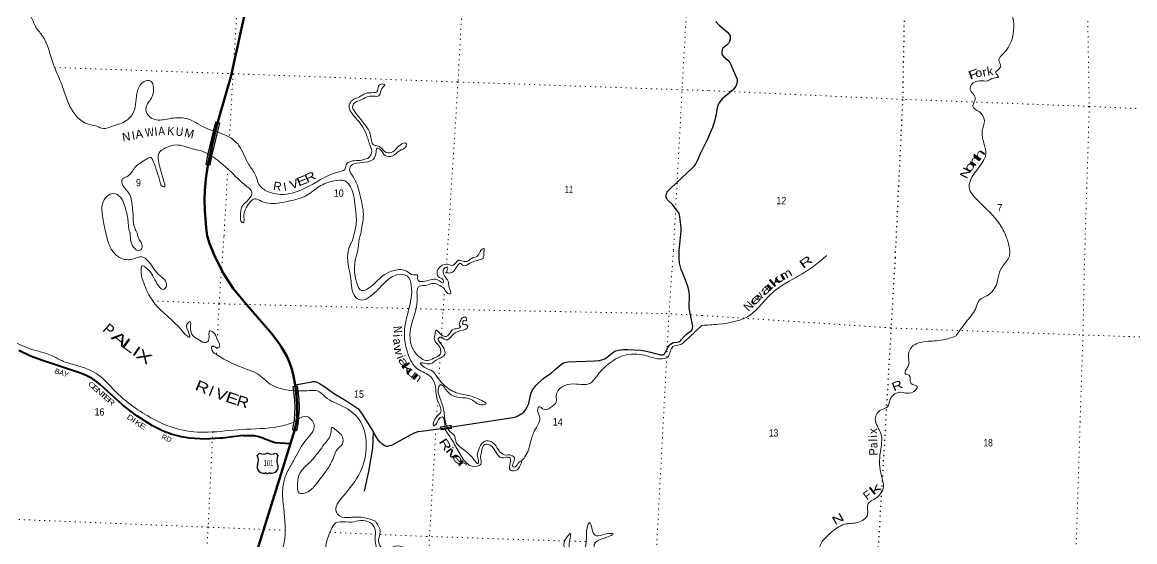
# Model space of a CAD drawing. Header units: feet. Extents: x -757852 to -501257, y -360805 to -170898.
# Drawn here: x -740938 to -714671, y -316003 to -303738 of the extents above; entities that cross this region are included whole.
import ezdxf
from ezdxf.enums import TextEntityAlignment as Align

# ---------------------------------------------------------------- set-up
doc = ezdxf.new("R2010")
doc.units = ezdxf.units.FT
doc.header["$LTSCALE"] = 80
doc.linetypes.add('DOTTED', pattern=[1.5, 0.3, -1.2])
for name, color, linetype, lineweight in [('16', 7, 'Continuous', 25), ('20', 7, 'Continuous', 70), ('26', 7, 'Continuous', 40), ('27', 7, 'Continuous', 13), ('29', 7, 'Continuous', 25), ('31', 7, 'Continuous', 13), ('39', 7, 'Continuous', 13), ('41', 7, 'Continuous', 13), ('55', 7, 'Continuous', 13), ('57', 7, 'Continuous', 13), ('6', 7, 'DOTTED', 25), ('7', 7, 'DOTTED', 13)]:
    doc.layers.add(name, color=color, linetype=linetype, lineweight=lineweight)

msp = doc.modelspace()

# ---------------------------------------------------------------- linework, layer by layer
at = {"layer": '16'}
for p, q in [((-735388.14, -313969.46), (-735336.83, -313910.7)), ((-735145.07, -313904.73), (-735145.35, -313904.93)), ((-734952.98, -313910.61), (-734901.59, -313969.46))]:
    msp.add_line(p, q, dxfattribs=at)
for centre, radius, start, end in [((-735581.12, -314080.09), 222.05, 332.97043, 29.75871), ((-735245.75, -313753.04), 182.07, 239.97227, 303.45418), ((-735043.97, -313753.54), 181.52, 236.33975, 300.08743), ((-735043.98, -313753.04), 182.07, 236.54582, 236.59441), ((-734708.62, -314080.09), 222.05, 150.24129, 207.02957), ((-735241.93, -314234.99), 151.42, 159.09177, 283.81923), ((-735047.81, -314234.99), 151.42, 256.18077, 20.90823)]:
    msp.add_arc(centre, radius, start, end, dxfattribs=at)
for centre, major_axis, start_param, end_param in [((-735186.59, -314433.81), (-19.56, 51.67), 4.95877769, 6.28318531), ((-735103.14, -314433.81), (19.56, 51.67), 0, 1.32637542)]:
    msp.add_ellipse(centre, major_axis=major_axis, ratio=0.929097, start_param=start_param, end_param=end_param, dxfattribs=at)
at = {"layer": '20'}
msp.add_line((-734500.29, -313356.08), (-734490.58, -313317.28), dxfattribs=at)
for points in [[(-736009.88, -305030.27), (-735182.02, -301238.83)], [(-736009.88, -305030.27), (-736356.51, -306226.72), (-736423.75, -306507.55), (-736450.08, -306620.45), (-736478.76, -306751.7), (-736553.98, -307120.51), (-736587.36, -307326.09), (-736604.75, -307446.06), (-736628.73, -307702.43), (-736632.49, -307932), (-736625.44, -308185.56)], [(-736569.44, -308782.65), (-736593.86, -308593.79), (-736625.44, -308185.56)], [(-735040.72, -311106.08), (-735684.67, -310353.73), (-735954.46, -310023.59), (-736188.27, -309667.05), (-736383.52, -309288.03), (-736513.83, -308962), (-736569.44, -308782.66)], [(-734495.03, -312295.66), (-734500.64, -312258.26), (-734544.06, -312044.78), (-734573.54, -311929.33), (-734626.4, -311770.65), (-734694.37, -311619.51), (-734818.97, -311411.71), (-734883.17, -311317.25), (-735040.72, -311106.08)], [(-734490.58, -313317.28), (-734471.59, -313209.67), (-734458.37, -313117.1), (-734448.93, -312973.52), (-734447.04, -312863.95), (-734447.78, -312745.64), (-734477.97, -312409.38), (-734495.03, -312295.66)], [(-735987.29, -318232.51), (-735963.08, -318075.63), (-735917.35, -317902.25), (-734601.28, -313680.08), (-734500.29, -313356.08)]]:
    msp.add_lwpolyline(points, dxfattribs=at)
at = {"layer": '26'}
for points in [[(-735723.94, -313498.11), (-736212.63, -313556.08), (-736237.13, -313558.99), (-736262.63, -313561.51), (-736625.22, -313578.24), (-736989.09, -313556.88), (-737176.15, -313527.97), (-737396.14, -313471.96), (-737609.06, -313393.26), (-737864.78, -313262.61), (-738230.87, -313033.33), (-738571, -312767.05), (-739087, -312297.05), (-739174.66, -312225.25), (-739290.34, -312147.58), (-739413.51, -312082.42), (-739542.81, -312030.49), (-740461.76, -311726.22), (-740746.36, -311621.76), (-741018.49, -311488.12)], [(-735723.94, -313498.11), (-735583.6, -313491.64), (-735474.1, -313495.42), (-735427.84, -313503.92), (-735353.27, -313521.87), (-735277.75, -313544.54), (-735127.42, -313603.29), (-735059.68, -313630.49), (-735012.48, -313647.5), (-734968.84, -313656.18), (-734847.29, -313669.22), (-734601.28, -313680.08)]]:
    msp.add_lwpolyline(points, dxfattribs=at)
at = {"layer": '29'}
msp.add_line((-724085.87, -305021.77), (-724072.03, -305052.84), dxfattribs=at)
for points in [[(-724565.46, -303722.57), (-724547.18, -303744.52), (-724482.26, -303806.7), (-724284.78, -303974.97), (-724255.52, -304007.9), (-724241.8, -304031.68), (-724226.26, -304060.94), (-724222.61, -304092.03), (-724224.44, -304139.59), (-724237.24, -304190.8), (-724262.84, -304240.19), (-724292.09, -304274.93), (-724372.55, -304333.46), (-724395.4, -304353.58), (-724410.95, -304388.34), (-724423.75, -304446.86), (-724422.83, -304483.45), (-724412.78, -304509.05), (-724383.52, -304549.29), (-724281.12, -304629.77), (-724233.58, -304684.64), (-724213.46, -304721.22), (-724094.61, -304995.57)], [(-724094.61, -304995.57), (-724061.69, -305083.38), (-724056.2, -305130.93), (-724063.52, -305182.15), (-724079.98, -305231.53), (-724111.06, -305280.91), (-724140.32, -305321.15), (-724253.69, -305423.58), (-724356.09, -305502.23), (-724409.12, -305546.12), (-724442.03, -305582.71), (-724484.09, -305637.58), (-724509.69, -305688.79), (-724522.49, -305727.2), (-724535.29, -305802.19), (-724551.75, -305915.59)], [(-724754.59, -306507.61), (-724632.21, -306211.89), (-724588.32, -306071.06), (-724568.21, -306003.38), (-724557.23, -305944.85), (-724551.75, -305915.59)], [(-725424.36, -309138.36), (-725383.96, -308660.36), (-725382.83, -308619.67), (-725383.96, -308585.76), (-725411.08, -308330.32), (-725416.72, -308287.37), (-725426.89, -308256.85), (-725440.44, -308230.86), (-725456.27, -308203.73), (-725566.97, -308063.58), (-725587.31, -308040.97), (-725688.98, -307946.03), (-725710.65, -307920.12), (-725722.31, -307901.38), (-725733.24, -307872.65), (-725738.12, -307850.52), (-725736.43, -307826.22), (-725722.88, -307783.27), (-725709.32, -307749.36), (-725695.19, -307726.19), (-725627.98, -307656.68), (-725103.8, -307163.88), (-725066.52, -307126.58), (-725037.14, -307083.63), (-724995.34, -307005.64), (-724927.56, -306838.36), (-724855.26, -306693.69), (-724754.59, -306507.62)], [(-725173.88, -310572.96), (-725181.66, -310537.35), (-725188.33, -310449.44), (-725186.11, -310200.18), (-725192.78, -310103.37), (-725212.8, -310004.33), (-725275.08, -309821.84), (-725379.63, -309579.25), (-725399.65, -309513.6), (-725417.45, -309419.01), (-725426.35, -309326.65), (-725428.57, -309272.13), (-725424.36, -309138.36)], [(-725870.12, -311587.79), (-725833.42, -311591.13), (-725814.51, -311587.8), (-725796.71, -311582.23), (-725773.36, -311566.65), (-725756.68, -311543.28), (-725694.4, -311416.43), (-725661.02, -311367.47), (-725632.11, -311338.53), (-725592.07, -311311.83), (-725569.82, -311300.7), (-725552.03, -311296.25), (-725474.18, -311291.8), (-725443.03, -311286.24), (-725416.34, -311273.99), (-725395.2, -311256.19), (-725382.98, -311238.39), (-725311.8, -311156.04), (-725245.06, -311095.95), (-725158.31, -311033.64), (-725138.29, -311013.61), (-725127.17, -310998.03), (-725114.93, -310976.88), (-725109.37, -310953.52), (-725106.03, -310921.25), (-725109.37, -310884.53), (-725173.88, -310572.96)], [(-729351.52, -313072.53), (-729280.18, -313052.19), (-729233.46, -313032.16), (-729142.26, -312976.53), (-729095.55, -312940.91), (-729062.18, -312900.85), (-729013.25, -312816.29), (-728979.88, -312738.39), (-728928.72, -312509.17), (-728893.13, -312420.14), (-728861.98, -312373.4), (-728813.05, -312317.77), (-728648.44, -312157.54), (-728583.93, -312106.34), (-728452.69, -312019.55), (-728350.37, -311930.53), (-728194.66, -311801.45), (-728159.06, -311781.42), (-728127.92, -311768.06), (-728052.3, -311756.94), (-727425.01, -311730.24), (-727307.11, -311723.55), (-727233.71, -311703.53), (-727184.76, -311683.49), (-727131.39, -311645.67), (-726971.23, -311516.59), (-726926.73, -311494.32), (-726855.56, -311476.53), (-726742.1, -311465.39), (-726637.57, -311463.17), (-726330.58, -311483.2), (-726241.62, -311494.33), (-726103.69, -311525.48), (-725870.12, -311587.79)], [(-734495.03, -312295.66), (-734102.72, -312224.32), (-734073.81, -312219.87), (-734031.54, -312219.87), (-734004.85, -312226.55), (-733978.15, -312233.23), (-733918.1, -312264.38), (-733795.75, -312344.5), (-733564.41, -312513.64), (-733275.24, -312682.78), (-733061.69, -312825.21), (-733017.2, -312860.82), (-732977.16, -312905.33), (-732910.43, -312994.35), (-732642, -313414.05)], [(-731576.19, -313403.8), (-731055.1, -313326.15), (-729351.52, -313072.53)], [(-732856, -314810.05), (-732754.72, -314347.46), (-732661.3, -313795.53), (-732642, -313414.05)], [(-731576.19, -313403.8), (-731622.49, -313412.74), (-731671.43, -313432.78), (-731775.98, -313488.41), (-732223.09, -313728.77), (-732263.12, -313742.12), (-732305.39, -313751.02), (-732338.75, -313751.02), (-732381.02, -313737.67), (-732414.38, -313717.64), (-732447.75, -313693.16), (-732496.69, -313641.97), (-732538.95, -313590.78), (-732642, -313414.05)]]:
    msp.add_lwpolyline(points, dxfattribs=at)
at = {"layer": '31'}
for p, q in [((-731060.22, -313289.17), (-730812.91, -313252.51)), ((-730812.91, -313252.51), (-730801.92, -313326.71))]:
    msp.add_line(p, q, dxfattribs=at)
msp.add_lwpolyline([(-730801.92, -313326.71), (-731049.22, -313363.35), (-731060.22, -313289.17)], dxfattribs=at)
msp.add_lwpolyline([(-730819.65, -313261.59), (-731051.13, -313295.91), (-731042.47, -313354.26), (-730811, -313319.96)], close=True, dxfattribs=at)
at = {"layer": '39'}
msp.add_line((-733049.24, -309236.39), (-733017, -309137.05), dxfattribs=at)
for points in [[(-718153.53, -297496.54), (-718048.12, -297794.4), (-717784.82, -298009.03), (-717503.42, -298297.65), (-717155.24, -299159.17), (-716970.76, -299504.92), (-716938.25, -299878.87), (-716769.93, -300111.64), (-716518.74, -300249.3), (-716222.64, -300317.89), (-715871.58, -300362.4), (-715673.26, -300596.13), (-715457.04, -300754.83), (-714945.66, -301030.13), (-714766.28, -301309.89), (-714703.75, -301692.8), (-714839.34, -301993.99), (-715144.15, -302128.41), (-716147.77, -302402.79), (-716761.44, -302647.63), (-717135.04, -302940.15), (-717397.78, -303126.51), (-717585.68, -303202.77), (-717642.5, -303332.84), (-717569.18, -303563.74), (-717525.78, -303853.68), (-717768.93, -304473.02), (-717876.69, -304643.17), (-717835.52, -304771.11), (-717895.4, -304858.19), (-717954.31, -304923.27), (-717888.16, -305029.18), (-718005.13, -305055.34), (-718143.04, -305118.53), (-718340.04, -305118.81), (-718522.92, -305208.06), (-718556.75, -305326.1), (-718439.51, -305502.94), (-718468.32, -305638.98), (-718492.2, -305727.02), (-718348.04, -305846.82), (-718221.74, -306060.64), (-718272.41, -306300.71), (-718233.02, -306589.66), (-718183.69, -306827.59), (-718549.81, -307466.1), (-718571.52, -307674.13), (-718452.26, -307863.96), (-717908.47, -308437.21), (-717714, -308778.95), (-717634.64, -309039.84), (-717626.36, -309243.83), (-717650.28, -309307.86), (-717701.17, -309382.93)], [(-738931.25, -301879.71), (-738735.38, -302193.82), (-738638.42, -302268.11), (-738480.88, -302226.98), (-738282.88, -302072.04), (-738191.3, -302013.52), (-738210.04, -301846.27), (-738184.93, -301695.97), (-737966.61, -301529.36), (-737806.78, -301474.2), (-737684.91, -301508.77), (-737469.07, -301665.83), (-737373.72, -301820.51), (-737162.89, -301927.2), (-736619.03, -301958.02), (-736405.25, -301917.99), (-736110.77, -301660.4), (-735950.41, -301478.58), (-735782.19, -301506.02), (-735669.21, -301582.64), (-735555.98, -301647.19), (-735411.3, -301646.02), (-735354.9, -301639.09), (-735368.12, -301697.14), (-735493.45, -301734.88), (-735676.92, -301666.93), (-735807.42, -301561.82), (-735928.16, -301571.51), (-736108.73, -301758.96), (-736424.86, -301994.01), (-736907.96, -302038.79), (-737272.63, -301989.38), (-737475.62, -301792.37), (-737704.24, -301570.72), (-737831.89, -301523.97), (-738084.43, -301693.93), (-738133.93, -301857.82), (-738119.44, -302037.05), (-738250.84, -302177.22), (-738493.42, -302351.39), (-738662.4, -302362.14), (-738788.76, -302251.07), (-738899.41, -302057.89), (-738937.45, -302051.11), (-738957.14, -302131.14), (-738988.92, -302313.48), (-739181.65, -302406.2), (-739560.75, -302475.14), (-740009.5, -302410.01), (-740358.46, -302278.48), (-740576.01, -302306.37), (-740626.51, -302419.98), (-740706.77, -302514.91), (-740798.48, -302679.98), (-740836.5, -302972.78), (-740825.52, -303326.87), (-740816.17, -303461.76), (-740742.31, -303585.87), (-740628.78, -303835.41), (-740474.27, -304045.54), (-740197.04, -304748.68), (-740028.41, -305156.14), (-739948.49, -305378.88), (-739812.75, -305723.36), (-739397.17, -306139.69), (-739175.25, -306194.33), (-739023.67, -306249.59), (-738807.52, -306191.51), (-738481.44, -306061.21), (-738308.62, -305859.53), (-738216.2, -305358.7), (-738061.1, -305138.57), (-737908.18, -305127.51), (-737837.1, -305289.76), (-737929.58, -305593.55), (-738014.79, -305734.62), (-737952.75, -305946.96), (-737811.85, -306034.18), (-737471.91, -306014.73), (-737065.98, -306010.66), (-736624.27, -306226.45), (-736429.05, -306304.63)], [(-732777.23, -306951.62), (-732690.22, -306820.63), (-732722.94, -306649.08), (-732819.84, -306371.72), (-732924.3, -306170.61), (-733096.89, -305960.12), (-733217.97, -305686.3), (-733147.59, -305583.14), (-732979.16, -305500), (-732836.89, -305418.35), (-732637.62, -305400.16), (-732566.88, -305379.43), (-732532.69, -305277.57), (-732464.76, -305196.47), (-732380.85, -305220.24), (-732434.36, -305283.52), (-732468.11, -305363.28), (-732518.52, -305472.87), (-732643.33, -305484.49), (-732796.36, -305501.59), (-732942.42, -305571.09), (-733078.27, -305632.76), (-733136.07, -305710.03), (-733065.19, -305882.33), (-732861.32, -306135.66), (-732740.63, -306329.05), (-732690.52, -306535.11), (-732646.22, -306630.49), (-732564.32, -306654.21), (-732460.89, -306706.52), (-732344.46, -306811.35), (-732191.5, -306798.28), (-732013.46, -306636.91), (-731872.03, -306597.47), (-731875.45, -306667.78), (-732032.27, -306773.26), (-732197.45, -306894.67), (-732370.05, -306885.24), (-732485.76, -306744.23), (-732555.41, -306710.69), (-732581.16, -306792.62), (-732653.15, -306976.18), (-732782.86, -307031.93), (-733034.67, -307065.17), (-733168.31, -307116.83), (-733208.4, -307212.55), (-733139.08, -307362.7), (-733013.82, -307628.56), (-732930.22, -307967.99), (-732885.33, -308234.27), (-732916.24, -308573.46), (-732956.59, -308776.16), (-732991.25, -308897.1)], [(-736429.05, -306304.63), (-736046.12, -306450.96), (-735828.91, -306640.21), (-735586.98, -307099.37), (-735429.26, -307349.78), (-735349.22, -307566.5), (-735147.59, -307731.31), (-734751.19, -307801.45), (-734264.07, -307656.22), (-733519.3, -307286.85), (-733371.76, -307243.51), (-733327.1, -307220.27), (-733286.56, -307102.44), (-733142.11, -307012.79), (-732963, -306998.22), (-732777.23, -306951.62)], [(-738220.17, -308729.43), (-738249.53, -308673.3), (-738268.86, -308629.33), (-738281.6, -308592.84), (-738283.03, -308590.45), (-738316.71, -308366.61), (-738344.65, -308056.42), (-738413.6, -307787.65), (-738560.43, -307595.77), (-738575.45, -307442.66), (-738467.83, -307386.47), (-738276.58, -307167.06), (-738019.66, -306979.1), (-737898.19, -306933.24), (-737843.73, -307022.78), (-737680.97, -307522.6), (-737624.62, -307618.21), (-737584.49, -307621.01), (-737584.44, -307518.47), (-737722.78, -307003.04), (-737715.42, -306836.3), (-737558.12, -306706.7), (-737307.55, -306635.23), (-736919.58, -306725.3), (-736671.71, -306788.49), (-736457.63, -306902.44)], [(-736458.56, -306901.78), (-736346.09, -306981.89), (-736051.68, -307228.96), (-735625.58, -307621.37), (-735519.5, -307742.09), (-735535.54, -307840.29), (-735630.38, -307961.07), (-735751.61, -308095.41), (-735779.94, -308205.43), (-735782.88, -308352.15), (-735768.67, -308444.92), (-735722.96, -308469.95), (-735704.15, -308333.6), (-735664.25, -308147.39), (-735554.42, -307980.66), (-735450.43, -307904.3), (-735300.85, -307959.52), (-735060.89, -308016.52), (-734647.93, -307962.32), (-734215.16, -307822.05), (-733929.79, -307618.57), (-733581.53, -307484.68), (-733322.34, -307483.75), (-733186.54, -307625.16), (-733072.66, -308158.2), (-733047.5, -308406), (-733093.79, -308710.7), (-733142.74, -308893)], [(-738965.51, -308705.46), (-739044.82, -308306.03), (-739043.19, -308024.58), (-738935.13, -307845.75), (-738779.16, -307782.47), (-738620.1, -307866.02), (-738510.38, -308105.44), (-738442.04, -308404.35), (-738427.27, -308569.51), (-738403.42, -308681.76), (-738396.83, -308700.23), (-738387.85, -308723.43)], [(-742883.75, -308578.29), (-742823, -308792.05), (-742710, -308969.05), (-742613, -309125.05), (-742590, -309288.05), (-742435, -309710.05), (-742199, -310230.05), (-741766, -310694.05), (-741286, -311170.05), (-740557, -311507.05), (-740249, -311604.05), (-740048, -311709.05), (-739706, -311824.05), (-739114, -312083.05), (-738804, -312386.05), (-737992, -313026.05), (-737225, -313352.05), (-736546, -313416.05), (-735748, -313352.05), (-734887, -313285.05), (-734523, -313176.05), (-734503.03, -313167.82)], [(-734294.02, -312436.63), (-734388, -312438.05), (-735081, -312279.05), (-735390, -312034.05), (-735649, -311925.05), (-736355, -311585.05), (-736469, -311440.05), (-736457, -311382.05), (-736364, -311419.05), (-736286, -311416.05), (-736332, -311231.05), (-736434, -311053.05), (-736508, -311025.05), (-736532, -311223.05), (-736601, -311299.05), (-736752, -311244.05), (-736903, -311143.05), (-736965, -310936.05), (-736977, -310804.05), (-737038, -310847.05), (-737024, -311034.05), (-736989, -311176.05), (-737058, -311136.05), (-737186, -310995.05), (-737832, -310353.05), (-738085, -309852.05), (-738134, -309571.05), (-738113, -309495.05), (-738016, -309534.05), (-737778, -309868.05), (-737590, -310039.05), (-737534, -309964.05), (-737727, -309682.05), (-737986, -309354.05), (-738092, -309281.05), (-738373, -309338.05), (-738658, -309282.05), (-738835, -309096.05), (-738965.51, -308705.46)], [(-738387.89, -308723.27), (-738368, -308933.05), (-738272, -309090.05), (-738167, -309129.05), (-738105, -309021.05), (-738179, -308868.05), (-738220.2, -308729.37)], [(-733142.74, -308893), (-733237, -309111.05), (-733175, -309843.05), (-733051, -310243.05), (-732918, -310298.05), (-732725, -310216.05), (-732370, -309875.05), (-732071, -309696.05), (-731845, -309733.05), (-731752, -309949.05), (-731817, -310536.05), (-731916, -311155.05), (-731837, -311549.05), (-731596, -311931.05), (-731294, -312106.05), (-731205, -312257.05), (-731130, -312666.05), (-731054, -312932.05), (-731214, -313148.05), (-731226, -313266.05), (-731166, -313220.05), (-731089, -313090.05), (-731046, -313061.05), (-730960, -313352.05)], [(-732991.25, -308897.1), (-733006, -309047.05), (-733017, -309137.05)], [(-730582, -310918.05), (-730624, -310957.05), (-730768, -310989.05), (-730838, -311067.05), (-730926, -311154.05), (-731041, -311121.05), (-731109, -311044.05), (-731166, -311006.05), (-731191, -311088.05), (-731207, -311226.05), (-731125, -311349.05), (-731053, -311484.05), (-731064, -311568.05), (-731228, -311672.05), (-731362, -311727.05), (-731513, -311676.05), (-731701, -311473.05), (-731782, -311229.05), (-731611, -310197.05), (-731606, -310027.05), (-731564, -309972.05), (-731406, -309951.05), (-731222, -309902.05), (-731081, -309957.05), (-730969, -310035.05), (-730888, -310140.05), (-730830, -310146.05), (-730858, -309998.05), (-730885, -309849.05), (-730958, -309742.05), (-731002, -309614.05), (-730961, -309535.05), (-730898, -309523.05), (-730910, -309637.05), (-730792, -309645.05), (-730732, -309590.05), (-730666, -309498.05), (-730598, -309430.05), (-730527, -309484.05), (-730367, -309425.05), (-730184, -309359.05), (-730055, -309304.05), (-730039, -309162.05), (-730034, -309082.05), (-730101, -309114.05), (-730178, -309244.05), (-730331, -309314.05), (-730438, -309383.05), (-730526, -309382.05), (-730636, -309356.05), (-730766, -309477.05), (-730900, -309450.05), (-731052, -309497.05), (-731138, -309607.05), (-731107, -309751.05), (-731010, -309812.05), (-730999, -309889.05), (-731131, -309817.05), (-731304, -309823.05), (-731476, -309860.05), (-731578, -309844.05), (-731604, -309775.05), (-731603, -309709.05), (-731698, -309700.05), (-731863, -309614.05), (-732156, -309597.05), (-732395, -309701.05), (-732812, -310046.05), (-732927, -310072.05), (-733023, -309939.05), (-733075, -309368.05), (-733049.24, -309236.39)], [(-724897.92, -310896.79), (-724502.8, -310866.03), (-723731.99, -310635.65), (-723470.65, -310378.69), (-723136.69, -310049.68), (-722831.1, -309854.48), (-722247.05, -309495.37), (-721941.81, -309247.88)], [(-718885.81, -311134.63), (-718625.47, -310783.13), (-718414.39, -310464.21), (-718340.96, -310303.71), (-718162.82, -310198.89), (-717928.43, -309904.86), (-717861.57, -309635.56), (-717701.17, -309382.93)], [(-730883, -313342.05), (-730946, -313179.05), (-730985, -312908.05), (-731072, -312620.05), (-731099, -312339.05), (-731074, -312302.05), (-730902, -312450.05), (-730615, -312596.05), (-730338, -312643.05), (-730071, -312771.05), (-729987, -312745.05), (-730085, -312670.05), (-730433, -312542.05), (-730644, -312499.05), (-730972, -312311.05), (-731115, -312148.05), (-731250, -311978.05), (-731446, -311882.05), (-731537, -311778.05), (-731484, -311780.05), (-731298, -311800.05), (-731134, -311697.05), (-730961, -311574.05), (-730977, -311448.05), (-731083, -311294.05), (-731114, -311207.05), (-731081, -311170.05), (-730936, -311239.05), (-730797, -311144.05), (-730612, -311026.05), (-730420, -310919.05), (-730451, -310878.05), (-730531, -310872.05), (-730510, -310780.05), (-730460, -310789.05), (-730459, -310717.05), (-730539, -310710.05), (-730597, -310807.05), (-730612, -310899.05), (-730582, -310918.05)], [(-729154, -314103.05), (-729070, -314001.05), (-728934, -313648.05), (-728850, -313395.05), (-728745, -313211.05), (-728724, -313045.05), (-728768, -312863.05), (-728740, -312815.05), (-728618, -312884.05), (-728464, -312836.05), (-728329, -312700.05), (-728330, -312559.05), (-728190, -312343.05), (-727927, -312277.05), (-727681, -312293.05), (-727535, -312265.05), (-727373, -312091.05), (-727113, -311820.05), (-726736, -311605.05), (-726249, -311601.05), (-725887, -311686.05), (-725688, -311633.05), (-725574, -311394.05), (-725416, -311355.05), (-725321, -311294.05), (-725100, -311093.05), (-724893, -310892.05)], [(-724446.87, -317177.96), (-724080.07, -317268.28), (-723211.72, -317318.55), (-722794.28, -317269.75), (-722221.69, -316892.18), (-722021.01, -316647.32), (-722119.21, -316324.41), (-722115.26, -316137.53), (-721863.53, -315803.84), (-721521.24, -315591.74), (-721208.42, -315547.59), (-720979.48, -315361.96), (-720975.94, -315124.8), (-720769.92, -314964.57), (-720602.91, -314704.56), (-720652.92, -314445.54), (-720676.94, -313875.69), (-720665.3, -313447.75), (-720796.92, -313101.63), (-720661.48, -312886.84), (-720506.58, -312817.46), (-720433.94, -312618.73), (-720200.33, -312475.49), (-719941.42, -312483.88), (-719806.29, -312341.47), (-719952.63, -312268.36), (-719998.61, -312071.81), (-720089.71, -312030.65), (-720066.63, -311936.89), (-720009.18, -311836.2), (-720011.08, -311580.75), (-719922.7, -311392.59), (-719603.56, -311276.25), (-719196.47, -311237.17), (-718900.3, -311148.24)], [(-732601, -315518.05), (-732848, -315436.05), (-733199, -315429.05), (-733445, -315394.05), (-733524, -315295.05), (-733372, -314938.05), (-732961, -314362.05), (-732817, -313705.05), (-732987, -313119.05), (-733368, -312807.05), (-733783, -312582.05), (-733969, -312441.05), (-734123, -312434.05), (-734294.02, -312436.63)], [(-734503.03, -313167.82), (-734210, -313047.05), (-734047, -313244.05), (-734267, -313635.05), (-734530, -314090.05), (-734663, -314316.05), (-734788, -314754.05), (-734765, -315213.05), (-734753, -316020.05), (-735032, -316926.05), (-735094, -317477.05), (-734956, -317928.05), (-734528, -318356.05), (-734208, -318515.05), (-734143, -318802.05), (-734083, -319289.05), (-734006, -319348.05), (-734015, -319243.05), (-734071, -318915.05), (-734059, -318630.05), (-734046, -318522.05), (-734293, -318353.05), (-734705, -318101.05), (-734910, -317808.05), (-734970, -317412.05), (-734912, -316867.05), (-734810, -316720.05), (-734632, -316724.05), (-734378, -317072.05), (-733558, -317979.05), (-732988, -318544.05), (-732788, -319001.05), (-732739, -319465.05), (-732933, -319986.05), (-732923, -320378.05), (-732664, -321836.05), (-732485, -322688.05), (-732555, -323066.05), (-732738, -323179.05), (-732981, -322934.05), (-733192, -322621.05), (-733546, -322534.05), (-733953.81, -322603.65), (-734110, -322643.05)], [(-733684, -313547.05), (-733650, -313443.05), (-733620, -313302.05), (-733529, -313369.05), (-733378, -313525.05), (-733379, -313693.05), (-733496, -313814.05), (-733593, -314022.05), (-733747, -314309.05), (-733999, -314641.05), (-734230, -314840.05), (-734396, -314853.05), (-734438, -314628.05), (-734386, -314387.05), (-734136, -314113.05), (-733868, -313784.05), (-733684, -313547.05)], [(-730960, -313352.05), (-730730, -313706.05), (-730199, -314222.05), (-730113, -314173.05), (-730117, -314014.05), (-730095, -313888.05), (-730019, -313705.05), (-729891, -313723.05), (-729750, -313897.05), (-729617, -314020.05), (-729432, -314012.05), (-729414, -314139.05), (-729416, -314308.05), (-729294, -314320.05), (-729171, -314185.05), (-729154, -314105.05), (-729213, -314131.05), (-729297, -314233.05), (-729347, -314238.05), (-729344, -314141.05), (-729318, -314029.05), (-729379, -313965.05), (-729557, -313953.05), (-729678, -313853.05), (-729833, -313659.05), (-729976, -313618.05), (-730049, -313650.05), (-730160, -313829.05), (-730193, -313993.05), (-730163, -314107.05), (-730170, -314145.05), (-730326, -314001.05), (-730712, -313596.05), (-730735, -313495.05), (-730829, -313414.05), (-730883, -313342.05)], [(-725095, -317234.05), (-725307, -317358.05), (-725497, -317386.05), (-725952, -317231.05), (-726250, -317199.05), (-726683, -317348.05), (-727028, -317524.05), (-727275, -317445.05), (-727711, -316894.05), (-727749, -316785.05), (-727652, -316741.05), (-727589, -316613.05), (-727479, -316439.05), (-727337, -316412.05), (-727107, -316435.05), (-726984, -316341.05), (-727220, -316317.05), (-727418, -316222.05), (-727431, -316069.05), (-727195, -315920.05), (-727002, -315809.05), (-727024, -315805.05), (-727413, -315848.05), (-727485, -315705.05), (-727546, -315548.05), (-727601, -315675.05), (-727617, -315942.05), (-727674, -316212.05), (-727736, -316427.05), (-727708, -316569.05), (-727753, -316658.05), (-727992, -316648.05), (-728043, -316558.05), (-727970, -316520.05), (-727872, -316533.05), (-727937, -316388.05), (-728022, -316156.05), (-728015, -315988.05), (-727999, -315809.05), (-728046, -315852.05), (-728150, -316078.05), (-728105, -316286.05), (-728091, -316468.05), (-728160, -316695.05), (-728397, -316856.05), (-730014, -317956.05), (-730538, -318259.05), (-731034, -318330.05), (-732090, -318237.05), (-732262, -318147.05), (-732279, -318185.05), (-732281, -318247.05), (-732445, -318236.05), (-732759, -318057.05), (-733886, -317011.05), (-734076, -316573.05), (-734089, -316355.05), (-733978, -316268.05), (-733790, -316425.05), (-733384, -316711.05), (-733012, -317140.05), (-732710, -317670.05), (-732536, -317881.05), (-732471, -317917.05), (-732513, -317797.05), (-732590, -317670.05), (-732594, -317618.05), (-732387, -317622.05), (-732140, -317681.05), (-732043, -317718.05), (-732138, -317620.05), (-732453, -317502.05), (-732656, -317439.05), (-732817, -317130.05), (-733241, -316662.05), (-733610, -316376.05), (-733763, -316162.05), (-733708, -315871.05), (-733494, -315540.05), (-733231, -315540.05), (-732780, -315524.05), (-732630, -315652.05), (-732605, -315993.05), (-732459, -316271.05), (-732245, -316278.05), (-732149, -316166.05), (-731981, -316192.05), (-731883, -316287.05), (-731879, -316386.05), (-731825, -316350.05), (-731845, -316206.05), (-732026, -316104.05), (-732234, -316143.05), (-732366, -316193.05), (-732520, -316030.05), (-732487, -315761.05), (-732601, -315518.05)]]:
    msp.add_spline(points, degree=3, dxfattribs=at)
at = {"layer": '55', "linetype": 'DOTTED', "lineweight": 100}
for centre, radius, start, end in [((-720407.59, -310298.75), 16460.05, 165.22182, 168.80521), ((-737075.79, -312816.77), 2628.66, 347.87141, 10.67068)]:
    msp.add_arc(centre, radius, start, end, dxfattribs=at)
at = {"layer": '57'}
for p, q in [((-736374.31, -306087.92), (-736272.15, -306112.19)), ((-736282.01, -306118.06), (-736367.83, -306097.68)), ((-736605.62, -307093.22), (-736503.45, -307114.65)), ((-734547.16, -312336.87), (-734442.98, -312323.83)), ((-734449.93, -312332.75), (-734538.23, -312343.81)), ((-734559.99, -313359.5), (-734457.7, -313383.46))]:
    msp.add_line(p, q, dxfattribs=at)
for points in [[(-736373.84, -306088.39), (-736561.6, -306878.6), (-736605.51, -307093.01)], [(-736367.83, -306097.68), (-736553.79, -306880.33), (-736596.12, -307087.04), (-736509.83, -307105.14)], [(-736509.83, -307105.14), (-736467.81, -306900.02), (-736282.01, -306118.06)], [(-736272.62, -306113.13), (-736460, -306901.75), (-736503.59, -307114.55)], [(-734547.16, -312336.87), (-734507.33, -312655.1), (-734500.14, -312828.78), (-734506.95, -312972.42), (-734518.8, -313118.99), (-734532.01, -313207.78), (-734545.79, -313288.67), (-734559.99, -313359.5)], [(-734538.23, -312343.81), (-734499.35, -312654.44), (-734492.13, -312828.8), (-734498.97, -312972.93), (-734510.85, -313119.9), (-734524.11, -313209.04), (-734537.92, -313290.13), (-734550.63, -313353.47), (-734463.73, -313373.83)], [(-734463.73, -313373.83), (-734446.41, -313296.89), (-734435.13, -313232.96), (-734420.08, -313129.48), (-734409.93, -312978.28), (-734400.54, -312815.55), (-734410.3, -312649.22), (-734449.93, -312332.75)], [(-734442.98, -312323.83), (-734402.33, -312648.49), (-734392.53, -312815.55), (-734401.95, -312978.78), (-734412.12, -313130.32), (-734427.23, -313234.23), (-734438.56, -313298.46), (-734457.7, -313383.46)]]:
    msp.add_lwpolyline(points, dxfattribs=at)
at = {"layer": '6'}
for points in [[(-720053.78, -300221.16), (-720151.44, -305558.3), (-720330.81, -309299.13)], [(-720330.81, -309299.13), (-720425.32, -310962.05), (-720734.19, -316238.61), (-720902.84, -321654.45), (-721148.98, -326916.97), (-721317.97, -332280.51)]]:
    msp.add_lwpolyline(points, dxfattribs=at)
at = {"layer": '7'}
for p, q in [((-736085.74, -307198.82), (-736175.17, -308795.33)), ((-730889.11, -308964.62), (-730924.28, -309453.17)), ((-730929.05, -309519.64), (-730946.36, -309760.08)), ((-731041.08, -311174.65), (-731051.14, -311342.65)), ((-736342.63, -311423.07), (-736350.64, -311587.46)), ((-731058.84, -311471.64), (-731064.65, -311568.71)), ((-731069.8, -311654.92), (-731100.35, -312165.52)), ((-731130.22, -312664.96), (-731154.89, -313077.37)), ((-733674.28, -315780.69), (-732609.26, -315826.12)), ((-728014.87, -315986.13), (-727627.89, -315998.52))]:
    msp.add_line(p, q, dxfattribs=at)
for points in [[(-714930.81, -281840.21), (-715068.29, -284581.28), (-715385.05, -289843.73), (-715599.65, -295222.03), (-715841.76, -300230.36), (-715744.2, -305724.23), (-715858.98, -309439.33)], [(-724370.18, -284106.31), (-724376, -284345.05), (-724586, -289530.05), (-724825, -295147.05), (-725063, -300008.05), (-725354.75, -305257.82), (-725563.24, -309133.96)], [(-730177.96, -296955.93), (-730354, -299819.05), (-730650, -305148.05), (-730889.11, -308964.62)], [(-735754.17, -301602.67), (-735960, -304953.05), (-736043.92, -306451.84)], [(-740173.62, -304805.22), (-735960, -304953.05), (-730650, -305148.05), (-725359, -305332.05), (-724718.04, -305352.9)], [(-693227, -306492.05), (-694759.21, -306434.36), (-700032.43, -306278.62), (-705340.64, -306126.92), (-710679.88, -305954.27), (-715744.2, -305724.23), (-720151.44, -305558.3), (-724718.04, -305352.9)], [(-736175.17, -308795.33), (-736292, -310384.05), (-736333.16, -311228.65)], [(-725563.24, -309133.96), (-725663.82, -310547.88), (-725956, -316052.05), (-725998.71, -316852.16)], [(-715858.98, -309439.33), (-715893.78, -311121.05), (-716065.7, -316450.32), (-716216.67, -321878.79), (-716403.56, -327173.39), (-716558.67, -332416.73)], [(-730966.32, -310037.37), (-731006.18, -310591.22), (-731038.02, -311123.5)], [(-737864.78, -310313.93), (-736292, -310384.05), (-731811.62, -310496.67)], [(-731660.12, -310500.48), (-731001, -310517.05), (-725743.17, -310616.87), (-724886.01, -310660.2)], [(-724886.01, -310660.2), (-720431.15, -310955.83), (-715893.78, -311121.05), (-710577.41, -311303.49), (-705373.27, -311413.91), (-700084.96, -311531.09), (-694728.99, -311668.56), (-693386.26, -311873.34)], [(-731163.19, -313215.96), (-731327.18, -315957.22), (-731434.06, -318318.04)], [(-736439.33, -313407.5), (-736549, -315658.05), (-736837.82, -320874.88), (-737098.13, -325703.97)], [(-744931.35, -315313.55), (-741858, -315445.05), (-736549, -315658.05), (-734750.25, -315734.78)], [(-732490.61, -315831.18), (-731396.17, -315877.87), (-728126.33, -315982.56)]]:
    msp.add_lwpolyline(points, dxfattribs=at)

# ---------------------------------------------------------------- texts
at = {"layer": '16', "width": 0.6}
msp.add_text('101', height=140, dxfattribs=at).set_placement((-735125.28, -314216.5), align=Align.CENTER)
at = {"layer": '27'}
for s, rotation, width, p in [('B', 341.414, 1.1, (-740131.85, -312036.21)), ('A', 341.414, 1.1, (-740025.32, -312073.39)), ('Y', 341.414, 1.1, (-739919.91, -312106.53)), ('C', 324.047, 1.4, (-739332.55, -312350.89)), ('E', 317.62, 1.7, (-739240.64, -312433.31)), ('N', 318.513, 1.55, (-739148.17, -312509.04)), ('T', 319.364, 1.9, (-739059.34, -312588.4)), ('E', 319.364, 1.65, (-738969.27, -312665.71)), ('R', 319.364, 1.55, (-738877.05, -312744.86)), ('D', 325.497, 1.35, (-738416.33, -313126.63)), ('I', 325.497, 1.45, (-738331.74, -313184.77)), ('K', 325.497, 1.4, (-738233.51, -313255.91)), ('E', 326.97, 1.45, (-738123.17, -313325.2)), ('R', 337.966, 1.05, (-737607.78, -313595.91))]:
    msp.add_text(s, height=120, rotation=rotation, dxfattribs=dict(at, width=width)).set_placement(p, align=Align.CENTER)
msp.add_text('D', height=120, rotation=339.466, dxfattribs=at).set_placement((-737492.7, -313640.24), align=Align.CENTER)
at = {"layer": '41'}
for s, height, rotation, width, p in [('F', 200, 19.927, 1.55, (-718442.97, -305057.44)), ('o', 200, 16.146, 1.1, (-718332.42, -305026.76)), ('r', 200, 10.803, 1.1, (-718199.97, -305015.15)), ('k', 200, 9.142, 1.05, (-718073.94, -304990.14)), ('W', 200, 8.238, 0.8, (-737918.75, -306432.59)), ('A', 200, 3.4, 0.85, (-737642.08, -306404.94)), ('K', 200, 355.468, 0.95, (-737435.47, -306404.49)), ('U', 200, 354.183, 0.9, (-737234.37, -306422.34)), ('h', 200, 53.898, 1.75, (-718257.62, -306919.27)), ('o', 200, 56.255, 1.6, (-718493.28, -307205.65)), ('r', 200, 54.255, 1.85, (-718410.93, -307096.55)), ('t', 200, 53.336, 1.65, (-718325.18, -307003.08)), ('R', 200, 26.728, 1.35, (-734094.62, -307479.08)), ('N', 200, 63.107, 1.3, (-718581.04, -307341.05)), ('V', 200, 18.251, 1.15, (-734492, -307647.65)), ('E', 200, 21.419, 1.4, (-734298.11, -307570.12)), ('R', 200, 36.035, 1.6, (-722376.39, -309475.97)), ('u', 200, 33.706, 1.75, (-722997.46, -309855.45)), ('m', 200, 29.828, 1.3, (-722861.62, -309773.77)), ('a', 200, 44.408, 2.1, (-723310.97, -310105.3)), ('k', 200, 40.149, 2.05, (-723096.36, -309925.11)), ('e', 200, 44.583, 2.05, (-723558.38, -310346.97)), ('N', 200, 275.18, 0.85, (-732168, -311001.09)), ('A', 250, 322.461, 1.65, (-738715.55, -311305.2)), ('L', 250, 322.961, 1.8, (-738487.5, -311472.44)), ('I', 250, 325.476, 1.4, (-738309.05, -311609.06)), ('X', 250, 326.579, 1.6, (-738124.8, -311735.73)), ('w', 200, 285.428, 1.2, (-732144.27, -311507.38)), ('i', 200, 292.305, 1.05, (-732087.2, -311675.93)), ('a', 200, 300.916, 1.6, (-732013.87, -311808.21)), ('k', 200, 308.541, 2, (-731913.74, -311966.19)), ('u', 200, 318.826, 2.05, (-731784.74, -312096.38)), ('R', 250, 337.475, 1.3, (-736735.65, -312467.24)), ('R', 200, 22.317, 1.3, (-720242.5, -312406.33)), ('V', 250, 340.485, 1.2, (-736277.8, -312646.34)), ('E', 250, 341.694, 1.35, (-736015.93, -312735.79)), ('R', 250, 343.476, 1.15, (-735763.79, -312816.75)), ('R', 200, 302.267, 1.5, (-731033.51, -313759.69)), ('i', 200, 306.491, 1.55, (-730927.98, -313896.91)), ('v', 200, 309.792, 1.95, (-730829.33, -314000.35)), ('a', 200, 91.65, 0.85, (-720744.66, -313725.64)), ('e', 200, 311.792, 1.9, (-730724.67, -314105.99)), ('r', 200, 315.408, 2.25, (-730611.47, -314228.05)), ('k', 200, 39.189, 2.05, (-720740.4, -314832.78)), ('N', 200, 30.018, 1.4, (-721628.64, -315549.76))]:
    msp.add_text(s, height=height, rotation=rotation, dxfattribs=dict(at, width=width)).set_placement(p, align=Align.CENTER)
for s, height, rotation, p in [('A', 200, 8.867, (-738162.46, -306476.27)), ('I', 200, 7.031, (-737769.98, -306417.46)), ('M', 200, 347.634, (-737013.79, -306457.48)), ('N', 200, 9.909, (-738465.66, -306538.66)), ('I', 200, 9.902, (-738296.9, -306508.7)), ('R', 200, 351.201, (-734927.33, -307706.99)), ('I', 200, 9.852, (-734717.9, -307718.36)), ('u', 200, 44.408, (-723260.16, -310062.56)), ('w', 200, 44.737, (-723489.7, -310280.87)), ('N', 200, 44.583, (-723720.84, -310511.77)), ('P', 250, 319.476, (-738973.85, -311089.76)), ('a', 200, 278.497, (-732176.6, -311289.63)), ('i', 200, 272.983, (-732182.61, -311142.97)), ('m', 200, 322.434, (-731685.52, -312178.28)), ('I', 250, 338.067, (-736519.22, -312559.8)), ('x', 200, 91.65, (-720756.26, -313389.42)), ('i', 200, 91.65, (-720752.7, -313512.21)), ('l', 200, 91.65, (-720747.97, -313601.62)), ('P', 200, 91.65, (-720742.14, -313878.99)), ('F', 200, 36.305, (-720926.12, -314982.19))]:
    msp.add_text(s, height=height, rotation=rotation, dxfattribs=at).set_placement(p, align=Align.CENTER)
at = {"layer": '7'}
for s, rotation, width, p in [('9', 358.872, 0.9, (-738254.61, -307610.94)), ('10', 358.872, 0.9, (-733583.64, -307855.34)), ('11', 358.872, 0.65, (-728127.19, -307769.8)), ('12', 358.882, 0.9, (-723135.14, -308034.09)), ('7', 358.882, 0.9, (-717917.83, -308204.54)), ('15', 358.153, 0.9, (-733107, -312599.05)), ('16', 358.153, 0.9, (-739234, -313021.05)), ('14', 358.153, 0.9, (-728413, -313258.05))]:
    msp.add_text(s, height=175, rotation=rotation, dxfattribs=dict(at, width=width)).set_placement(p)
at = {"layer": '7', "width": 0.85}
for s, p in [('13', (-723308.93, -313521.44)), ('18', (-718244, -313753.47))]:
    msp.add_text(s, height=175, dxfattribs=at).set_placement(p)

doc.saveas('drawing.dxf')
